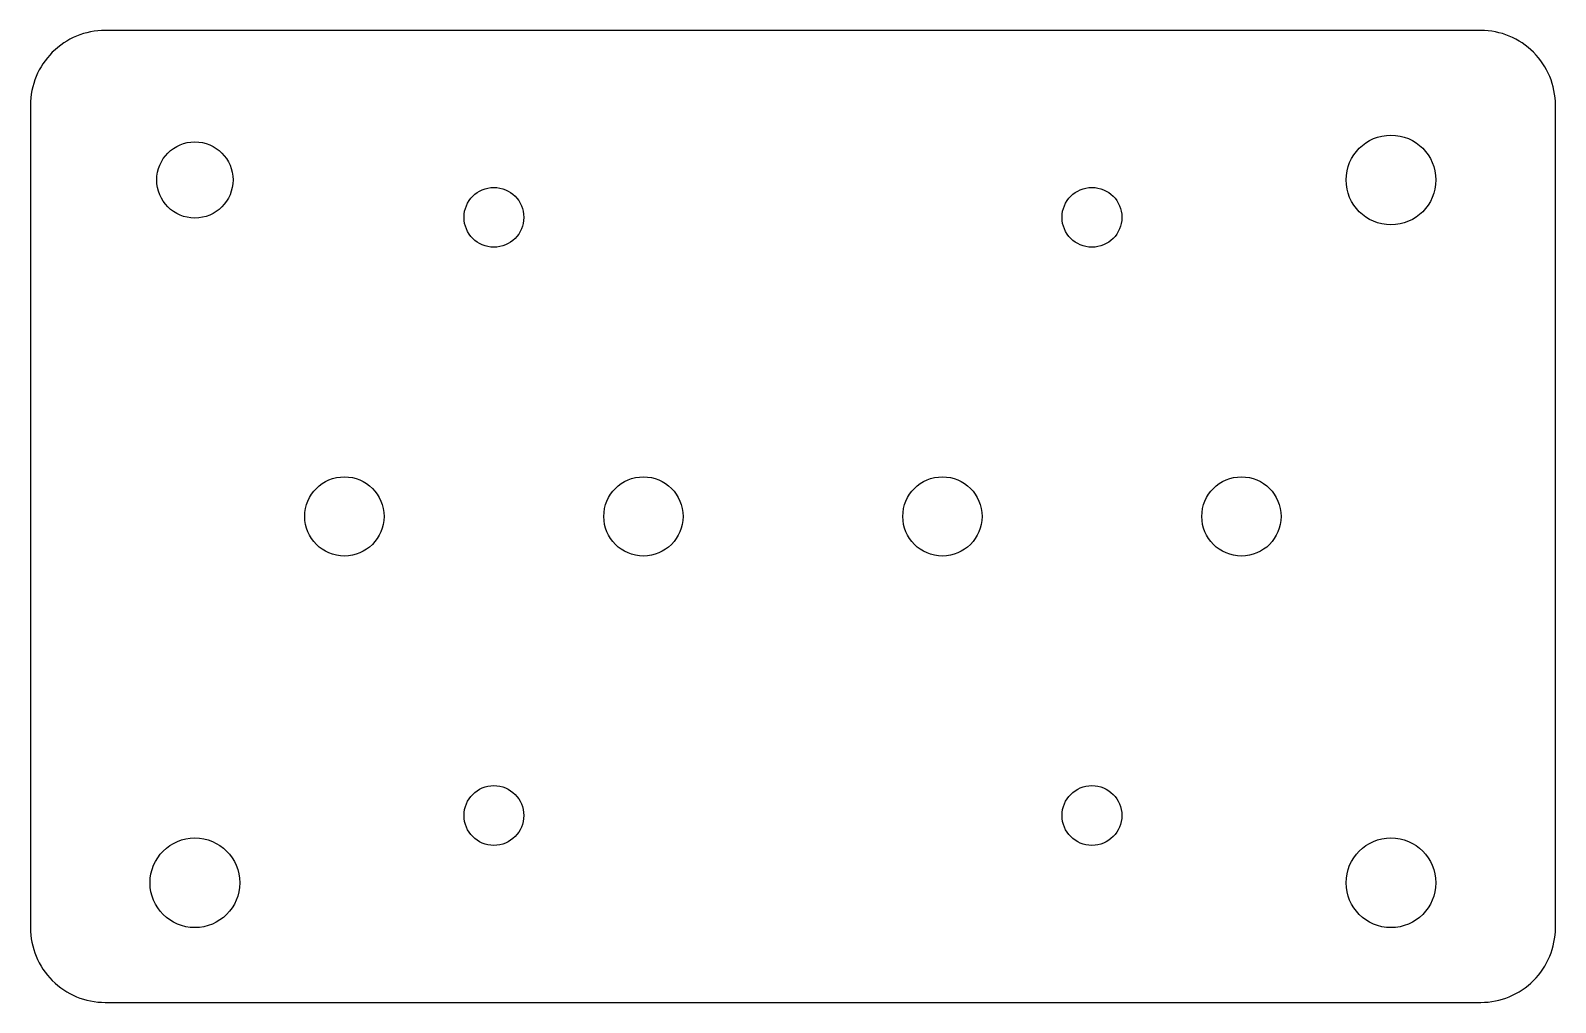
# Model space of a CAD drawing. Header units: millimetres. Extents: x 48 to 150, y -4 to 61.
import ezdxf

# ---------------------------------------------------------------- set-up
doc = ezdxf.new("R2010")
doc.units = ezdxf.units.MM
doc.layers.get('0').update_dxf_attribs({"linetype": 'CONTINUOUS'})

msp = doc.modelspace()

# ---------------------------------------------------------------- linework, layer by layer
msp.add_lwpolyline([(48.46, 56.17), (48.46, 1.17, 0.414214), (53.46, -3.83), (145.46, -3.83, 0.414214), (150.46, 1.17), (150.46, 56.17, 0.414214), (145.46, 61.17), (53.46, 61.17, 0.414214)], format="xyb", close=True)
for centre, radius in [((139.46, 51.17), 3), ((59.46, 51.17), 2.55), ((79.46, 48.67), 2), ((119.46, 48.67), 2), ((69.46, 28.67), 2.65), ((89.46, 28.67), 2.65), ((109.46, 28.67), 2.65), ((129.46, 28.67), 2.65), ((79.46, 8.67), 2), ((119.46, 8.67), 2), ((59.46, 4.17), 3), ((139.46, 4.17), 3)]:
    msp.add_circle(centre, radius)

doc.saveas('drawing.dxf')
